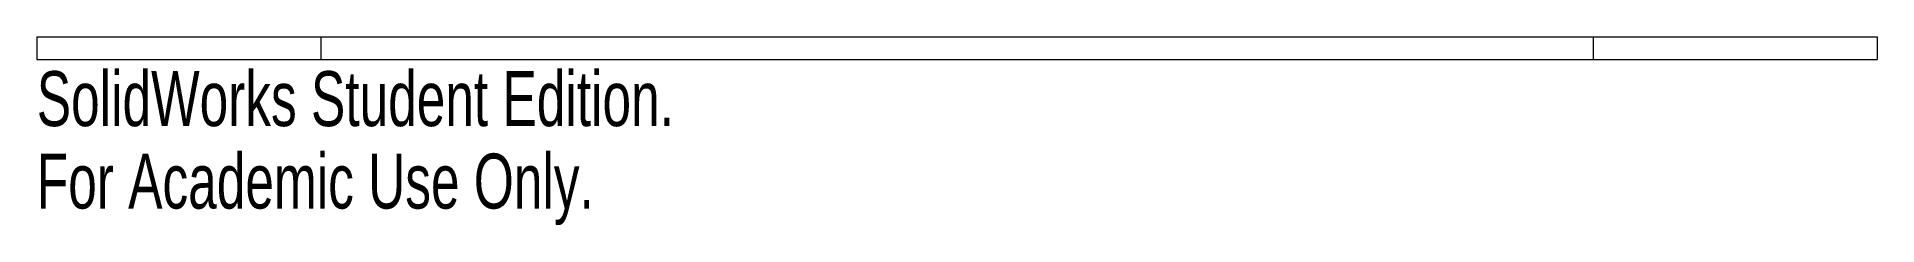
# Paper-space layout '_Front' of a CAD drawing. Header units: millimetres. Extents: x 13 to 175, y -13 to 4.
import ezdxf

# ---------------------------------------------------------------- set-up
doc = ezdxf.new("R2010")
doc.units = ezdxf.units.MM
doc.styles.add('SLDTEXTSTYLE0', font='TXT', dxfattribs={"width": 0.7})

psp = doc.layouts.new('_Front')

# ---------------------------------------------------------------- linework, layer by layer
at = {"color": 7, "linetype": 'Continuous', "lineweight": 15}
for p, q in [((12.7, 3.59), (174.7, 3.59)), ((12.7, 3.59), (12.7, 1.59)), ((37.7, 3.59), (37.7, 1.59)), ((149.7, 3.59), (149.7, 1.59)), ((174.7, 3.59), (174.7, 1.59)), ((12.7, 1.59), (174.7, 1.59))]:
    psp.add_line(p, q, dxfattribs=at)

# ---------------------------------------------------------------- texts
at = {"color": 7, "linetype": 'Continuous', "char_height": 4.8336, "attachment_point": 1, "style": 'SLDTEXTSTYLE0'}
for s, insert in [('SolidWorks Student Edition.', (12.7, 0.57)), ('For Academic Use Only.', (12.7, -6.68))]:
    psp.add_mtext(s, dxfattribs=dict(at, insert=insert))

doc.saveas('drawing.dxf')
